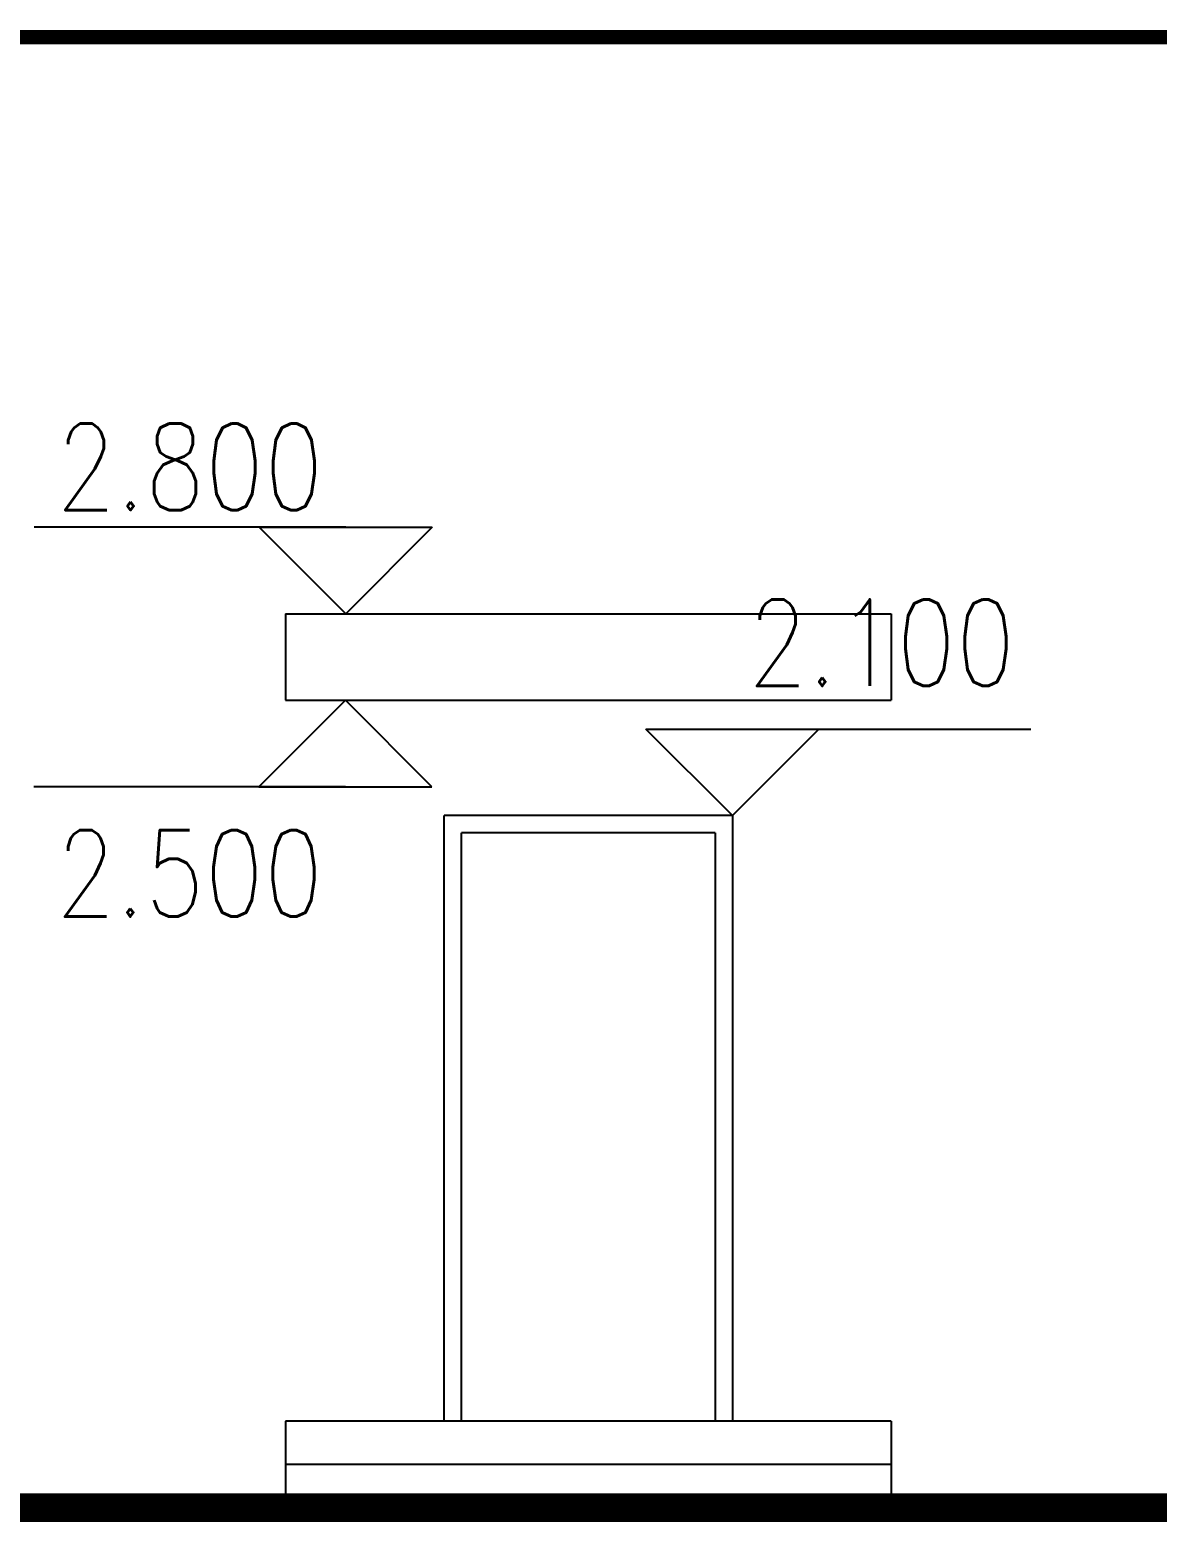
# Model space of a CAD drawing. Extents: x 458975 to 585950, y -118893 to 21149.
# Drawn here: x 551108 to 555017, y -66580 to -61405 of the extents above; entities that cross this region are included whole.
import ezdxf

# ---------------------------------------------------------------- set-up
doc = ezdxf.new("R2010")
doc.units = 0
doc.header["$LTSCALE"] = 1000
doc.header["$MEASUREMENT"] = 0
for name, color, linetype in [('E_GROUND', 2, 'CONTINUOUS'), ('E_WALL', 255, 'CONTINUOUS'), ('E_WINDOW', 4, 'CONTINUOUS'), ('LEVL', 3, 'CONTINUOUS'), ('STAIR', 2, 'CONTINUOUS')]:
    doc.layers.add(name, color=color, linetype=linetype)
doc.styles.add('dim_font', font='SIMPLEX.shx', dxfattribs={"width": 0.8})

# ---------------------------------------------------------------- blocks, each defined once
blk = doc.blocks.new('A$C398A08AA')
at = {"layer": 'E_WINDOW'}
for p, q in [((6350, 3500), (2750, 3500)), ((2750, 3488), (2750, 0)), ((6350, 3488), (6350, 0)), ((2810, 3440), (2810, 2860)), ((3620, 3440), (2810, 3440)), ((3620, 3440), (3620, 2860)), ((3680, 3440), (3680, 2860)), ((4520, 3440), (3680, 3440)), ((4520, 3440), (4520, 2860)), ((4580, 3440), (4580, 2860)), ((5420, 3440), (4580, 3440)), ((5420, 3440), (5420, 2860)), ((5480, 3440), (5480, 2860)), ((6290, 3440), (5480, 3440)), ((6290, 3440), (6290, 2860)), ((4520, 3252.2), (4520, 2160)), ((2750, 2860), (4520, 2860)), ((4580, 2860), (6350, 2860)), ((6290, 2860), (6290, 2160)), ((2810, 2800), (4520, 2800)), ((2810, 2800), (2810, 2160)), ((3620, 2800), (3620, 2160)), ((3680, 2800), (3680, 2160)), ((4580, 2800), (6290, 2800)), ((4580, 2800), (4580, 2160)), ((5420, 2800), (5420, 2160)), ((5480, 2800), (5480, 2160)), ((2750, 2160), (4520, 2160)), ((4580, 2160), (6350, 2160)), ((1000, 2100), (0, 2100)), ((0, 0), (0, 2100)), ((1000, 2100), (1000, 0)), ((2810, 2100), (2810, 0)), ((2810, 2100), (4520, 2100)), ((3620, 2100), (3620, 0)), ((3680, 2100), (3680, 0)), ((4520, 2100), (4520, 0)), ((4580, 2100), (6290, 2100)), ((4580, 2100), (4580, 0)), ((5420, 2100), (5420, 0)), ((5480, 2100), (5480, 0)), ((6290, 2100), (6290, 0)), ((940, 2040), (60, 2040)), ((60, 0), (60, 2040)), ((940, 2040), (940, 0)), ((3620, 1050), (2810, 1050)), ((6290, 1050), (5480, 1050)), ((3620, 990), (2810, 990)), ((6290, 990), (5480, 990))]:
    blk.add_line(p, q, dxfattribs=at)

msp = doc.modelspace()

# ---------------------------------------------------------------- linework, layer by layer
at = {"layer": 'E_GROUND', "const_width": 100}
msp.add_lwpolyline([(561828.4, -66529.6), (532636.5, -66529.6)], dxfattribs=at)
at = {"layer": 'E_WALL', "const_width": 50}
msp.add_lwpolyline([(560344.4, -61429.6), (545494.4, -61429.6)], dxfattribs=at)
at = {"layer": 'LEVL'}
for p, q in [((552203.4, -63129.6), (551123.4, -63129.6)), ((552203.4, -63429.6), (551903.4, -63129.6)), ((551903.4, -63129.6), (552503.4, -63129.6)), ((552503.4, -63129.6), (552203.4, -63429.6)), ((552202.4, -63729.6), (551902.4, -64029.6)), ((552502.4, -64029.6), (552202.4, -63729.6)), ((553544.4, -64129.6), (553244.4, -63829.6)), ((553244.4, -63829.6), (553844.4, -63829.6)), ((553844.4, -63829.6), (553544.4, -64129.6)), ((553544.4, -63829.6), (554578.6, -63829.6)), ((552202.4, -64029.6), (551122.4, -64029.6)), ((551902.4, -64029.6), (552502.4, -64029.6))]:
    msp.add_line(p, q, dxfattribs=at)
at = {"layer": 'STAIR'}
for p, q in [((551994.4, -63429.6), (551994.4, -63729.6)), ((551994.4, -63429.6), (554094.4, -63429.6)), ((554094.4, -63429.6), (554094.4, -63729.6)), ((551994.4, -63729.6), (554094.4, -63729.6)), ((551994.4, -66229.6), (551994.4, -66529.6)), ((554094.4, -66229.6), (551994.4, -66229.6)), ((554094.4, -66229.6), (554094.4, -66529.6)), ((554094.4, -66379.6), (551994.4, -66379.6))]:
    msp.add_line(p, q, dxfattribs=at)

# ---------------------------------------------------------------- block references
at = {"layer": 'LEVL'}
msp.add_blockref('A$C398A08AA', (552544.4, -66229.6), dxfattribs=at)

# ---------------------------------------------------------------- texts
at = {"layer": 'LEVL', "color": 7, "char_height": 300, "attachment_point": 5, "style": 'dim_font'}
for s, insert in [('2.800', (551663.4, -62920.2)), ('2.100', (554061.5, -63529.6)), ('2.500', (551662.4, -64329.6))]:
    msp.add_mtext(s, dxfattribs=dict(at, insert=insert))

doc.saveas('drawing.dxf')
